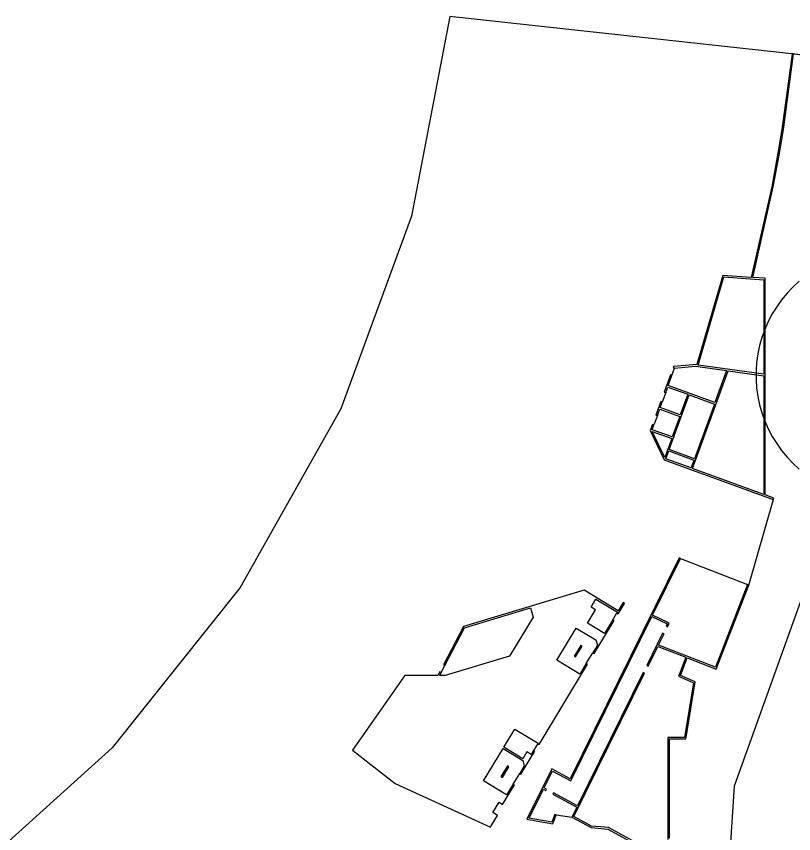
# Model space of a CAD drawing. Extents: x -127 to 299, y -292 to 314.
# Drawn here: x 18.8 to 113.1, y 214.7 to 313.8 of the extents above; entities that cross this region are included whole.
import ezdxf

# ---------------------------------------------------------------- set-up
doc = ezdxf.new("R2010")
doc.units = 0
for name, color, linetype in [('SS-AREA-OUTLINE', 254, 'CONTINUOUS'), ('SS-BOARDING-AREAS', 7, 'CONTINUOUS'), ('SS-BOUNDARY', 250, 'CONTINUOUS'), ('SS-CIRCULATION', 7, 'CONTINUOUS'), ('SS-GRAPH', 7, 'CONTINUOUS'), ('SS-ISLANDS', 7, 'CONTINUOUS')]:
    doc.layers.add(name, color=color, linetype=linetype)

msp = doc.modelspace()

# ---------------------------------------------------------------- linework, layer by layer
at = {"layer": 'SS-AREA-OUTLINE'}
for p, q in [((98.324, 270.272), (98.649, 271.165)), ((97.562, 268.18), (97.145, 267.035)), ((96.55, 265.4), (96.133, 264.255)), ((107.661, 244.81), (110.686, 255.383)), ((99.352, 248.042), (107.49, 244.877)), ((91.151, 240.617), (91.651, 241.442)), ((87.93, 235.308), (88.721, 236.611)), ((70.323, 234.214), (70.768, 235.07)), ((82.034, 225.588), (81.534, 224.762)), ((79.052, 220.671), (79.842, 221.974)), ((84.277, 216.928), (86.179, 216.649))]:
    msp.add_line(p, q, dxfattribs=at)
at = {"layer": 'SS-BOARDING-AREAS'}
msp.add_lwpolyline([(113.77, 281.694), (113.007, 280.994), (112.294, 280.243), (111.635, 279.445), (111.032, 278.603), (110.488, 277.721), (110.007, 276.804), (109.59, 275.856), (109.24, 274.882), (108.958, 273.886), (108.745, 272.872), (108.602, 271.847), (108.531, 270.814), (108.531, 269.778), (108.602, 268.745), (108.745, 267.72), (108.958, 266.706), (109.24, 265.71), (109.59, 264.736), (110.007, 263.788), (110.488, 262.871), (111.032, 261.989), (111.635, 261.148), (112.294, 260.349), (113.007, 259.598), (113.77, 258.898)], dxfattribs=at)
at = {"layer": 'SS-BOUNDARY'}
msp.add_lwpolyline([(212.736, -208.862), (212.742, 117.558), (125.455, 204.845), (125.455, 307.924), (71.356, 313.844), (66.696, 289.583), (58.131, 266.214), (45.917, 244.529), (30.374, 225.09), (11.906, 208.405)], dxfattribs=at)
at = {"layer": 'SS-CIRCULATION'}
msp.add_lwpolyline([(98.027, 214.125), (98.027, 226.149), (100.011, 226.149), (100.041, 226.333), (101.14, 233.076), (99.353, 233.862), (100.179, 235.987), (103.698, 234.619), (107.661, 244.81), (110.686, 255.383), (109.645, 255.761), (109.645, 282.051), (108.137, 282.156), (110.616, 293.138), (111.369, 297.213), (111.893, 300.38), (113.082, 309.278), (125.455, 307.924)], dxfattribs=at)
at = {"layer": 'SS-GRAPH'}
for p, q in [((118.088, 254.486), (105.873, 220.402)), ((105.873, 220.402), (104.001, 191.187))]:
    msp.add_line(p, q, dxfattribs=at)
at = {"layer": 'SS-ISLANDS'}
for points in [[(112.899, 309.298), (111.711, 300.408), (111.188, 297.245), (110.435, 293.173), (107.951, 282.169), (104.483, 282.412), (101.328, 271.585), (98.516, 271.339), (98.481, 271.242), (98.654, 271.179), (98.649, 271.165), (101.192, 271.388), (104.95, 270.86), (103.535, 266.97), (97.872, 269.031), (98.324, 270.272), (98.151, 270.335), (97.389, 268.243), (97.562, 268.18), (97.809, 268.858), (100.244, 267.972), (99.333, 265.47), (96.898, 266.357), (97.145, 267.035), (96.972, 267.098), (96.377, 265.463), (96.55, 265.4), (96.835, 266.183), (99.27, 265.297), (98.359, 262.796), (95.925, 263.682), (96.133, 264.255), (95.96, 264.318), (95.69, 263.576), (97.36, 260.037), (110.623, 255.21), (110.686, 255.383), (109.645, 255.761), (109.645, 282.051), (108.137, 282.156), (110.616, 293.138), (111.369, 297.213), (111.893, 300.38), (113.082, 309.278)], [(109.461, 270.412), (101.504, 271.53), (104.619, 282.218), (109.461, 281.879)], [(105.137, 270.834), (109.461, 270.226), (109.461, 255.828), (100.82, 258.973)], [(101.057, 260.162), (98.002, 261.274), (100.417, 267.909), (103.472, 266.797)], [(97.446, 260.286), (95.939, 263.481), (98.297, 262.623)], [(100.994, 259.989), (100.647, 259.036), (97.592, 260.148), (97.939, 261.101)], [(99.352, 248.042), (99.18, 248.109), (85.962, 221.305), (83.731, 222.508), (83.65, 222.343), (80.721, 216.403), (83.858, 215.85), (84.277, 216.928), (84.106, 216.994), (83.741, 216.057), (80.995, 216.542), (82.733, 220.067), (83.028, 219.908), (83.116, 220.07), (82.814, 220.232), (83.812, 222.255), (86.042, 221.053), (95.886, 241.014), (97.743, 240.099), (97.619, 239.848), (97.785, 239.767), (97.99, 240.183), (97.825, 240.264), (95.968, 241.18)], [(92.573, 242.606), (92.415, 242.702), (91.796, 241.681), (87.668, 244.185), (73.027, 239.807), (70.605, 235.155), (70.768, 235.07), (73.154, 239.653), (81.159, 242.047), (81.494, 240.927), (78.624, 236.198), (70.794, 233.857), (70.137, 233.857), (70.323, 234.214), (70.159, 234.299), (69.929, 233.857), (65.908, 233.857), (65.78, 233.673), (59.572, 224.771), (64.736, 220.736), (76.293, 215.437), (76.389, 215.595), (77.152, 216.853), (76.572, 217.204), (77.342, 218.473), (77.775, 218.211), (79.209, 220.575), (79.052, 220.671), (78.26, 219.366), (75.461, 221.065), (77.833, 224.975), (80.211, 223.533), (80.398, 222.89), (79.842, 221.974), (80, 221.878), (81.691, 224.667), (81.534, 224.762), (81.237, 224.273), (80.718, 224.587), (80.21, 223.749), (77.928, 225.132), (79.267, 227.339), (82.067, 225.641), (82.034, 225.588), (82.192, 225.492), (88.088, 235.212), (87.93, 235.308), (87.139, 234.004), (84.338, 235.703), (86.71, 239.613), (89.089, 238.17), (89.277, 237.527), (88.721, 236.611), (88.878, 236.515), (91.308, 240.521), (91.151, 240.617), (90.136, 238.945), (88.074, 240.195), (89.05, 241.804), (88.506, 242.133), (89.095, 243.104), (91.701, 241.523), (91.651, 241.442), (91.809, 241.347)], [(87.418, 237.401), (87.244, 237.507), (86.453, 236.202), (86.627, 236.097)], [(78.539, 222.764), (78.365, 222.869), (77.574, 221.565), (77.748, 221.46)]]:
    msp.add_lwpolyline(points, close=True, dxfattribs=at)
for points in [[(98.027, 214.125), (98.027, 226.149), (100.011, 226.149), (100.041, 226.333), (101.14, 233.076), (99.353, 233.862), (100.179, 235.987), (103.698, 234.619), (107.661, 244.81), (107.49, 244.877), (103.593, 234.857), (96.688, 237.543), (97.358, 238.901), (97.193, 238.983), (95.26, 235.064), (95.425, 234.983), (96.606, 237.377), (100.007, 236.054), (99.184, 233.937), (99.117, 233.765), (100.935, 232.965), (99.854, 226.333), (97.843, 226.333), (97.843, 213.941)], [(99.827, 210.339), (90.611, 215.395), (90.158, 215.434), (88.569, 215.57), (86.423, 216.727), (94.999, 234.117), (94.833, 234.199), (86.868, 218.046), (83.965, 219.612), (83.878, 219.45), (86.786, 217.881), (86.179, 216.649), (88.515, 215.39), (88.976, 215.35), (90.557, 215.215), (100.011, 210.028)]]:
    msp.add_lwpolyline(points, dxfattribs=at)

doc.saveas('drawing.dxf')
